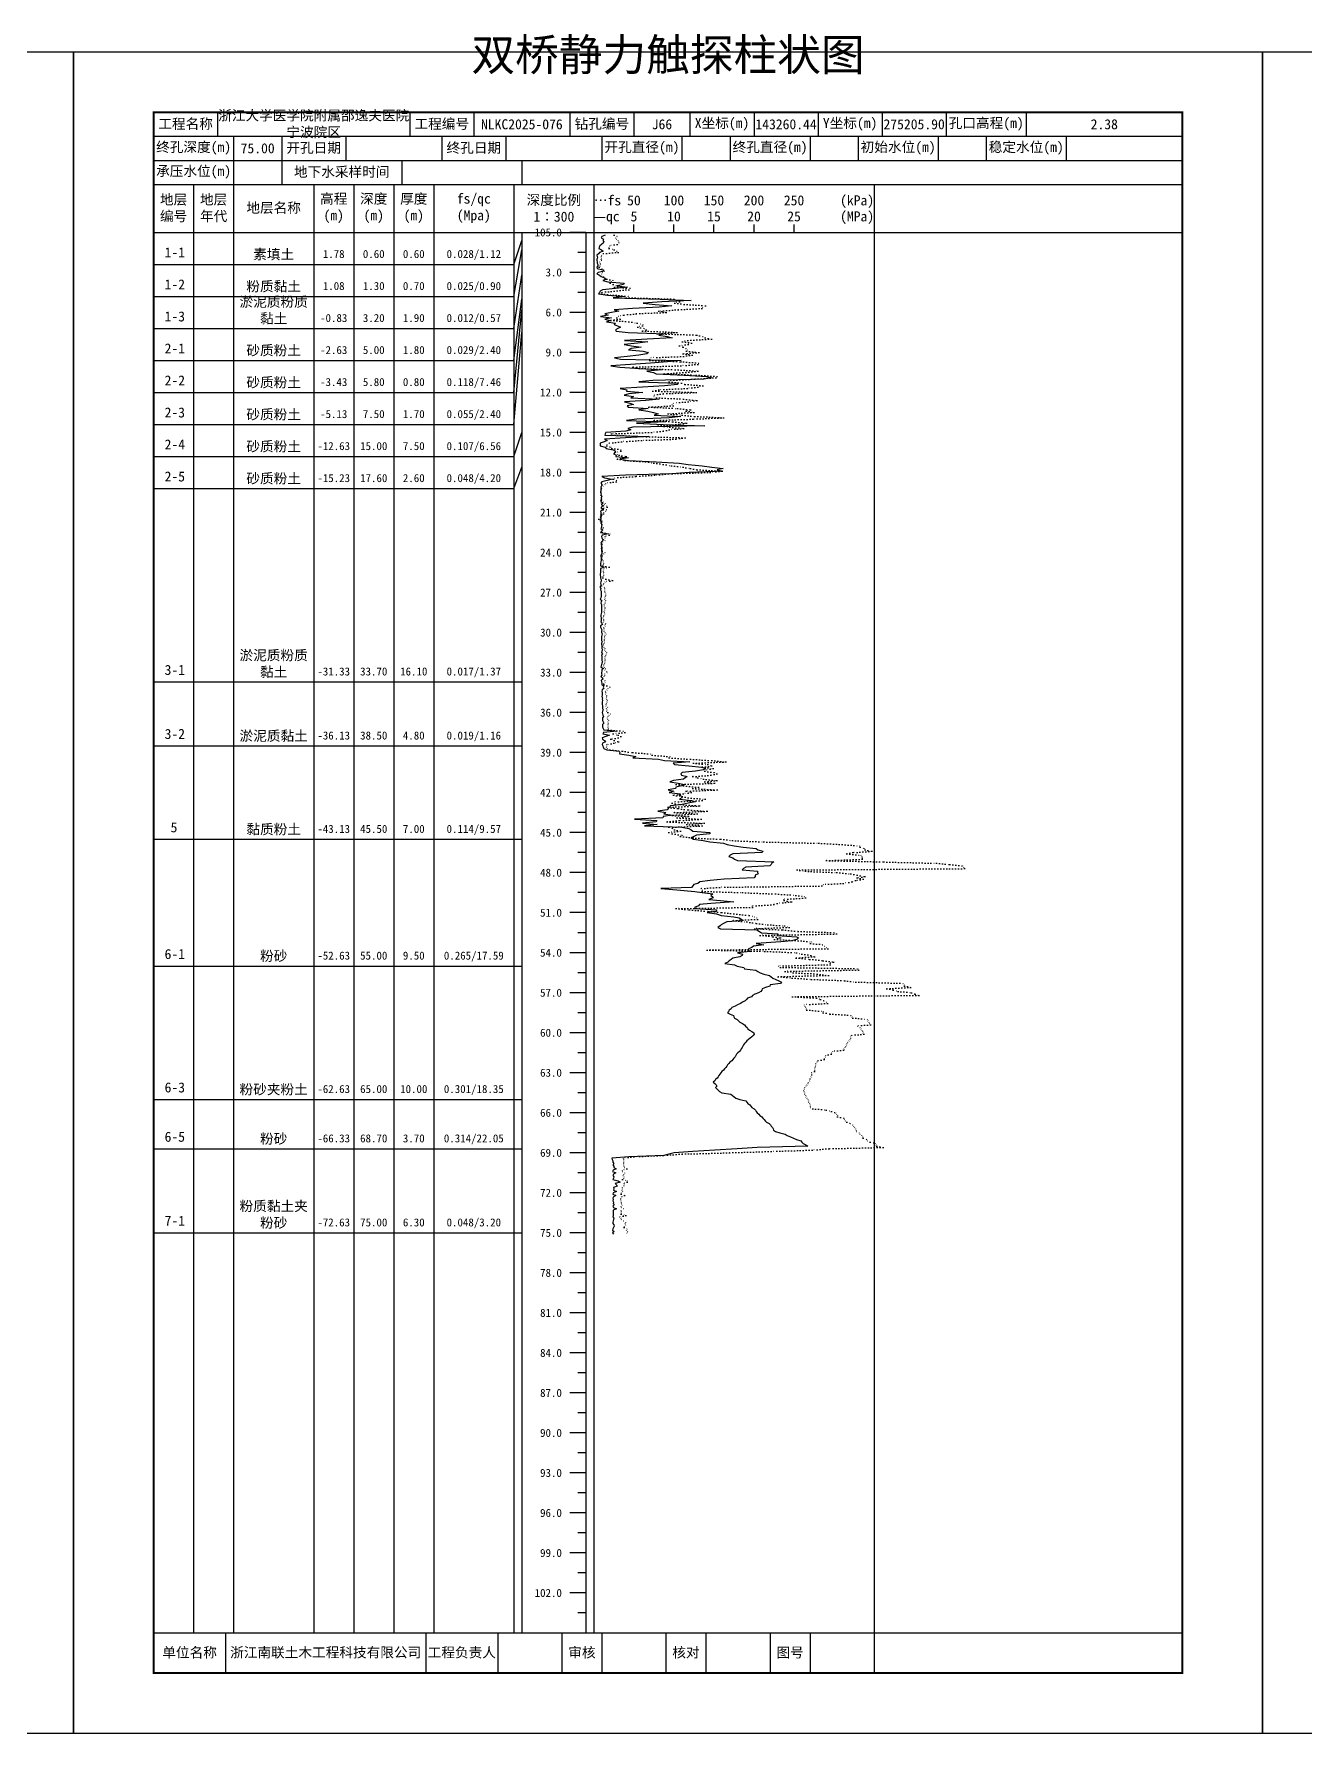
# Model space of a CAD drawing. Extents: x 297 to 65340, y 0 to 425.
# Drawn here: x 19592.1 to 19909.6, y 0 to 424.6 of the extents above; entities that cross this region are included whole.
import ezdxf
from ezdxf.enums import TextEntityAlignment as Align

# ---------------------------------------------------------------- set-up
doc = ezdxf.new("R2010")
doc.units = 0
doc.linetypes.add('DOT', pattern=[6.35, 0, -6.35])
doc.layers.add('FRAME', color=7, linetype='CONTINUOUS')
doc.layers.add('STRATUM', color=7, linetype='CONTINUOUS')
doc.styles.add('ST', font='')
doc.styles.get('ST').set_extended_font_data('SimSun')

msp = doc.modelspace()

# ---------------------------------------------------------------- linework, layer by layer
at = {"layer": 'FRAME', "color": 245, "linetype": 'Continuous'}
for points in [[(19305, 0), (19602, 0), (19602, 420), (19305, 420)], [(19602, 0), (19899, 0), (19899, 420), (19602, 420)], [(19899, 0), (20196, 0), (20196, 420), (19899, 420)]]:
    msp.add_lwpolyline(points, close=True, dxfattribs=at)
at = {"layer": 'FRAME', "linetype": 'Continuous', "const_width": 0.5}
msp.add_lwpolyline([(19622, 15), (19879, 15), (19879, 405), (19622, 405)], close=True, dxfattribs=at)
at = {"layer": 'FRAME', "color": 0, "linetype": 'Continuous'}
for points in [[(19638, 405), (19638, 399)], [(19686, 405), (19686, 399)], [(19702, 405), (19702, 399)], [(19726, 405), (19726, 399)], [(19742, 405), (19742, 399)], [(19756, 405), (19756, 399)], [(19772, 405), (19772, 399)], [(19788, 405), (19788, 399)], [(19804, 405), (19804, 399)], [(19820, 405), (19820, 399)], [(19840, 405), (19840, 399)], [(19879, 405), (19879, 399)], [(19622, 399), (19879, 399)], [(19642, 399), (19642, 393)], [(19654, 399), (19654, 393)], [(19670, 399), (19670, 393)], [(19694, 399), (19694, 393)], [(19710, 399), (19710, 393)], [(19734, 399), (19734, 393)], [(19754, 399), (19754, 393)], [(19766, 399), (19766, 393)], [(19786, 399), (19786, 393)], [(19798, 399), (19798, 393)], [(19818, 399), (19818, 393)], [(19830, 399), (19830, 393)], [(19850, 399), (19850, 393)], [(19879, 399), (19879, 393)], [(19622, 393), (19879, 393)], [(19642, 393), (19642, 387)], [(19654, 393), (19654, 387)], [(19684, 393), (19684, 387)], [(19714, 393), (19714, 387)], [(19622, 387), (19879, 387)], [(19632, 387), (19632, 25)], [(19642, 387), (19642, 25)], [(19662, 387), (19662, 25)], [(19672, 387), (19672, 25)], [(19682, 387), (19682, 25)], [(19692, 387), (19692, 25)], [(19712, 387), (19712, 25)], [(19732, 387), (19732, 25)], [(19802, 387), (19802, 25)], [(19622, 375), (19879, 375)], [(19714, 375), (19714, 25)], [(19730, 375), (19730, 25)], [(19742, 375), (19742, 377)], [(19752, 375), (19752, 377)], [(19762, 375), (19762, 377)], [(19772, 375), (19772, 377)], [(19782, 375), (19782, 377)], [(19622, 25), (19879, 25)], [(19640, 25), (19640, 15)], [(19690, 25), (19690, 15)], [(19708, 25), (19708, 15)], [(19724, 25), (19724, 15)], [(19734, 25), (19734, 15)], [(19750, 25), (19750, 15)], [(19760, 25), (19760, 15)], [(19776, 25), (19776, 15)], [(19786, 25), (19786, 15)], [(19802, 25), (19802, 15)]]:
    msp.add_lwpolyline(points, dxfattribs=at)
at = {"layer": 'STRATUM', "linetype": 'Continuous'}
for points in [[(19730, 375), (19726, 375)], [(19734.84, 374.33), (19733.94, 374), (19733.82, 373.67), (19734.36, 373.33), (19734.26, 373), (19734.48, 372.67), (19734.3, 372.33), (19733.92, 372), (19733.46, 371.67), (19733.34, 371.33), (19733.2, 371), (19733.9, 370.67), (19734.28, 370.33), (19733.38, 370), (19733.16, 369.67), (19732.7, 369.33), (19732.84, 369), (19732.86, 368.67), (19732.74, 368.33), (19732.76, 368), (19732.8, 367.67), (19732.82, 367.33), (19732.94, 367), (19732.94, 366.67), (19732.7, 366.33), (19732.84, 366), (19734.26, 365.67), (19734.56, 365.33), (19733.06, 365), (19732.7, 364.67), (19733.38, 364.33), (19733.78, 364), (19734.64, 363.67), (19735.1, 363.33), (19734.24, 363), (19735.5, 362.67), (19739.52, 362.33), (19739.36, 362), (19737.8, 361.67), (19740.4, 361.33), (19737.36, 361), (19734.16, 360.67), (19733.6, 360.33), (19733.38, 360), (19733.12, 359.67), (19735.42, 359.33), (19739.7, 359), (19736.78, 358.67), (19748.58, 358.33), (19756.32, 358), (19748.94, 357.67), (19744.3, 357.33), (19747.32, 357), (19751.48, 356.67), (19748.3, 356.33), (19741.66, 356), (19737.08, 355.67), (19738.24, 355.33), (19736.4, 355), (19734.72, 354.67), (19735.56, 354.33), (19733.64, 354), (19736.4, 353.67), (19734.74, 353.33), (19736.12, 353), (19735.18, 352.67), (19737.42, 352.33), (19737.02, 352), (19737.86, 351.67), (19738.68, 351.33), (19737.98, 351), (19737.4, 350.67), (19737.6, 350.33), (19740.56, 350), (19749.86, 349.67), (19748.2, 349.33), (19750.26, 349), (19751.52, 348.67), (19745.28, 348.33), (19739.62, 348), (19745.46, 347.67), (19742.86, 347.33), (19739.56, 347), (19741.38, 346.67), (19743.78, 346.33), (19741.32, 346), (19740.64, 345.67), (19744.28, 345.33), (19745.6, 345), (19745.24, 344.67), (19743.26, 344.33), (19740.34, 344), (19737.16, 343.67), (19738.62, 343.33), (19753.82, 343), (19750.4, 342.67), (19746.1, 342.33), (19741.14, 342), (19736.2, 341.67), (19738.46, 341.33), (19743.46, 341), (19749.06, 340.67), (19745.2, 340.33), (19746.86, 340), (19747.54, 339.67), (19754.54, 339.33), (19760.24, 339), (19761.36, 338.67), (19759.46, 338.33), (19746.74, 338), (19743.24, 337.67), (19752.92, 337.33), (19752.92, 337), (19749.66, 336.67), (19744.14, 336.33), (19738.56, 336), (19740.2, 335.67), (19740.12, 335.33), (19744.24, 335), (19740.7, 334.67), (19739.56, 334.33), (19741.86, 334), (19741.22, 333.67), (19748.34, 333.33), (19745, 333), (19739.66, 332.67), (19740.96, 332.33), (19741.88, 332), (19740.34, 331.67), (19740.56, 331.33), (19745.56, 331), (19743.22, 330.67), (19745.44, 330.33), (19746.9, 330), (19748.02, 329.67), (19747.06, 329.33), (19753.68, 329), (19750.76, 328.67), (19742.74, 328.33), (19740.18, 328), (19749.92, 327.67), (19742.68, 327.33), (19749.26, 327), (19759.72, 326.67), (19741.7, 326.33), (19740.48, 326), (19741.22, 325.67), (19739.94, 325.33), (19734.98, 325), (19734.78, 324.67), (19734.76, 324.33), (19745.74, 324), (19739.9, 323.67), (19734.66, 323.33), (19735.34, 323), (19734.58, 322.67), (19733.58, 322.33), (19733.54, 322), (19733.6, 321.67), (19734.78, 321.33), (19735.1, 321), (19736.8, 320.67), (19737.42, 320.33), (19737.14, 320), (19737, 319.67), (19737.6, 319.33), (19737.44, 319), (19740.68, 318.67), (19738.46, 318.33), (19740.64, 318), (19747.56, 317.67), (19753.28, 317.33), (19755.52, 317), (19759.08, 316.67), (19761.5, 316.33), (19764.26, 316), (19762.76, 315.67), (19764.18, 315.33), (19755.8, 315), (19751.48, 314.67), (19739.9, 314.33), (19733.98, 314), (19734.66, 313.67), (19736.58, 313.33), (19735.34, 313), (19734.02, 312.67), (19733.7, 312.33), (19734.02, 312), (19733.92, 311.67), (19733.76, 311.33), (19733.9, 311), (19733.76, 310.67), (19733.74, 310.33), (19733.68, 310), (19733.8, 309.67), (19733.76, 309.33), (19733.94, 309), (19733.8, 308.67), (19733.86, 308.33), (19733.66, 308), (19733.84, 307.67), (19734.3, 307.33), (19733.84, 307), (19734.38, 306.67), (19733.84, 306.33), (19733.78, 306), (19734.38, 305.67), (19733.64, 305.33), (19733.72, 305), (19733.76, 304.67), (19733.98, 304.33), (19733.7, 304), (19733.7, 303.67), (19733.72, 303.33), (19733.48, 303), (19734.08, 302.67), (19733.72, 302.33), (19733.96, 302), (19733.86, 301.67), (19733.86, 301.33), (19733.76, 301), (19734.16, 300.67), (19733.88, 300.33), (19733.66, 300), (19735.68, 299.67), (19734.1, 299.33), (19733.86, 299), (19733.98, 298.67), (19734.18, 298.33), (19734.26, 298), (19733.86, 297.67), (19733.76, 297.33), (19733.94, 297), (19733.92, 296.67), (19733.9, 296.33), (19733.84, 296), (19733.9, 295.67), (19733.88, 295.33), (19734, 295), (19733.98, 294.67), (19733.76, 294.33), (19733.74, 294), (19733.8, 293.67), (19733.8, 293.33), (19733.82, 293), (19733.7, 292.67), (19733.66, 292.33), (19733.64, 292), (19733.64, 291.67), (19734.56, 291.33), (19733.66, 291), (19733.62, 290.67), (19733.64, 290.33), (19733.64, 290), (19733.58, 289.67), (19733.58, 289.33), (19733.66, 289), (19733.68, 288.67), (19733.76, 288.33), (19733.88, 288), (19733.74, 287.67), (19733.64, 287.33), (19733.7, 287), (19733.7, 286.67), (19733.48, 286.33), (19733.76, 286), (19733.68, 285.67), (19733.78, 285.33), (19733.84, 285), (19733.84, 284.67), (19733.84, 284.33), (19733.84, 284), (19733.72, 283.67), (19733.58, 283.33), (19733.94, 283), (19733.84, 282.67), (19733.76, 282.33), (19733.86, 282), (19733.86, 281.67), (19733.86, 281.33), (19733.92, 281), (19733.86, 280.67), (19733.86, 280.33), (19733.9, 280), (19733.82, 279.67), (19733.7, 279.33), (19733.76, 279), (19733.84, 278.67), (19733.82, 278.33), (19733.8, 278), (19733.72, 277.67), (19734.02, 277.33), (19734.14, 277), (19733.64, 276.67), (19733.66, 276.33), (19733.82, 276), (19733.96, 275.67), (19733.9, 275.33), (19733.9, 275), (19734.1, 274.67), (19733.94, 274.33), (19733.92, 274), (19733.92, 273.67), (19733.92, 273.33), (19733.9, 273), (19734.1, 272.67), (19733.86, 272.33), (19733.88, 272), (19734, 271.67), (19733.94, 271.33), (19733.98, 271), (19734.14, 270.67), (19734, 270.33), (19733.9, 270), (19734.12, 269.67), (19733.92, 269.33), (19733.96, 269), (19733.96, 268.67), (19733.98, 268.33), (19734.02, 268), (19734.16, 267.67), (19733.98, 267.33), (19733.9, 267), (19733.8, 266.67), (19733.76, 266.33), (19734.4, 266), (19733.94, 265.67), (19734.02, 265.33), (19733.9, 265), (19733.9, 264.67), (19734.02, 264.33), (19733.72, 264), (19734.04, 263.67), (19734.12, 263.33), (19733.82, 263), (19733.92, 262.67), (19733.98, 262.33), (19734, 262), (19734.48, 261.67), (19734.28, 261.33), (19734.44, 261), (19734.04, 260.67), (19733.94, 260.33), (19734.06, 260), (19734.04, 259.67), (19734.08, 259.33), (19734, 259), (19734.16, 258.67), (19734.08, 258.33), (19734.18, 258), (19734.1, 257.67), (19734.1, 257.33), (19734.1, 257), (19734.16, 256.67), (19734.12, 256.33), (19734.12, 256), (19734.32, 255.67), (19734.16, 255.33), (19734.1, 255), (19734.16, 254.67), (19734.22, 254.33), (19734.4, 254), (19734.16, 253.67), (19734.16, 253.33), (19734.14, 253), (19734.34, 252.67), (19734.48, 252.33), (19734.12, 252), (19734.18, 251.67), (19734.14, 251.33), (19734.34, 251), (19734.5, 250.67), (19737.74, 250.33), (19734.38, 250), (19734.2, 249.67), (19735.9, 249.33), (19734.98, 249), (19734.1, 248.67), (19734.14, 248.33), (19734.66, 248), (19734.92, 247.67), (19734.16, 247.33), (19734.04, 247), (19734.2, 246.67), (19734.3, 246.33), (19734.5, 246), (19735.22, 245.67), (19738.3, 245.33), (19738.46, 245), (19738.38, 244.67), (19740.7, 244.33), (19742.48, 244), (19741.74, 243.67), (19748.16, 243.33), (19749.6, 243), (19755.94, 242.67), (19751.76, 242.33), (19752.14, 242), (19755.7, 241.67), (19758.94, 241.33), (19759.84, 241), (19759.4, 240.67), (19757.42, 240.33), (19754.06, 240), (19753.74, 239.67), (19753.88, 239.33), (19755.3, 239), (19754.8, 238.67), (19754.36, 238.33), (19751.9, 238), (19750.96, 237.67), (19753.08, 237.33), (19754.6, 237), (19753.9, 236.67), (19752.46, 236.33), (19752.4, 236), (19750.54, 235.67), (19751.98, 235.33), (19750.76, 235), (19753.6, 234.67), (19753.32, 234.33), (19754.06, 234), (19753.94, 233.67), (19753.4, 233.33), (19756.36, 233), (19757.26, 232.67), (19755.54, 232.33), (19754.06, 232), (19751.16, 231.67), (19750.92, 231.33), (19750.58, 231), (19750.32, 230.67), (19748, 230.33), (19749.96, 230), (19749.46, 229.67), (19751.54, 229.33), (19749.26, 229), (19749.22, 228.67), (19742.1, 228.33), (19747.68, 228), (19747.58, 227.67), (19744.18, 227.33), (19747.84, 227), (19744.66, 226.67), (19754, 226.33), (19755.72, 226), (19756.28, 225.67), (19756.72, 225.33), (19760.96, 225), (19761, 224.67), (19757.66, 224.33), (19756.96, 224), (19756.22, 223.67), (19756.76, 223.33), (19759.32, 223), (19760.98, 222.67), (19764.38, 222.33), (19765.32, 222), (19767.02, 221.67), (19769.3, 221.33), (19772.5, 221), (19772.98, 220.67), (19774.24, 220.33), (19774.04, 220), (19766.7, 219.67), (19766.08, 219.33), (19765.72, 219), (19766.7, 218.67), (19767.14, 218.33), (19767.84, 218), (19776.98, 217.67), (19776.42, 217.33), (19776.24, 217), (19775.92, 216.67), (19769.92, 216.33), (19769.4, 216), (19769.04, 215.67), (19772.86, 215.33), (19772.9, 215), (19773.02, 214.67), (19772.28, 214.33), (19772.3, 214), (19772.02, 213.67), (19764.54, 213.33), (19761.02, 213), (19758.48, 212.67), (19758, 212.33), (19757, 212), (19756.68, 211.67), (19756.34, 211.33), (19748.76, 211), (19752.68, 210.67), (19757.24, 210.33), (19759.02, 210), (19761.74, 209.67), (19761.18, 209.33), (19761.58, 209), (19761.78, 208.67), (19760.68, 208.33), (19763.64, 208), (19766.94, 207.67), (19761.22, 207.33), (19758.38, 207), (19758.12, 206.67), (19757.14, 206.33), (19757.2, 206), (19762.66, 205.67), (19762.54, 205.33), (19760.32, 205), (19762.62, 204.67), (19763.82, 204.33), (19766.96, 204), (19768.32, 203.67), (19768.96, 203.33), (19768.96, 203), (19765.24, 202.67), (19764.34, 202.33), (19763.82, 202), (19763.56, 201.67), (19762.96, 201.33), (19763.66, 201), (19772.68, 200.67), (19773.38, 200.33), (19773.84, 200), (19778, 199.67), (19777.82, 199.33), (19782.62, 199), (19783.08, 198.67), (19782.68, 198.33), (19781.36, 198), (19778.66, 197.67), (19772.56, 197.33), (19774.44, 197), (19771.86, 196.67), (19771.42, 196.33), (19770.66, 196), (19770.66, 195.67), (19771.14, 195.33), (19767.9, 195), (19769.16, 194.67), (19769, 194.33), (19768.42, 194), (19766.68, 193.67), (19766.28, 193.33), (19765.82, 193), (19765.46, 192.67), (19764.72, 192.33), (19767.1, 192), (19767.78, 191.67), (19769.48, 191.33), (19769.62, 191), (19772.42, 190.67), (19772.92, 190.33), (19773.56, 190), (19774.42, 189.67), (19775.84, 189.33), (19776.24, 189), (19776.72, 188.67), (19777.46, 188.33), (19778.22, 188), (19778.84, 187.67), (19778.64, 187.33), (19776.04, 187), (19775.94, 186.67), (19774.9, 186.33), (19774, 186), (19773.96, 185.67), (19773.74, 185.33), (19773.12, 185), (19772.18, 184.67), (19771.64, 184.33), (19771.34, 184), (19770.34, 183.67), (19770.1, 183.33), (19769.76, 183), (19769.16, 182.67), (19768.64, 182.33), (19767.9, 182), (19767.26, 181.67), (19766.42, 181.33), (19766.32, 181), (19765.82, 180.67), (19765.64, 180.33), (19765.4, 180), (19766.06, 179.67), (19766.84, 179.33), (19766.92, 179), (19767.16, 178.67), (19767.78, 178.33), (19768.08, 178), (19768.46, 177.67), (19769.12, 177.33), (19769.58, 177), (19769.86, 176.67), (19770.32, 176.33), (19770.46, 176), (19770.9, 175.67), (19771.42, 175.33), (19771.94, 175), (19772.02, 174.67), (19771.78, 174.33), (19771.42, 174), (19771.04, 173.67), (19770.64, 173.33), (19770.24, 173), (19769.94, 172.67), (19769.62, 172.33), (19769.38, 172), (19769.24, 171.67), (19769.06, 171.33), (19768.8, 171), (19768.58, 170.67), (19768.34, 170.33), (19767.94, 170), (19767.64, 169.67), (19767.46, 169.33), (19767.3, 169), (19766.96, 168.67), (19766.72, 168.33), (19766.42, 168), (19765.98, 167.67), (19765.68, 167.33), (19765.4, 167), (19765.22, 166.67), (19764.98, 166.33), (19764.66, 166), (19764.38, 165.67), (19763.92, 165.33), (19763.7, 165), (19763.42, 164.67), (19763.24, 164.33), (19763, 164), (19762.78, 163.67), (19762.34, 163.33), (19762.18, 163), (19761.78, 162.67), (19762.22, 162.33), (19762.54, 162), (19762.7, 161.67), (19762.36, 161.33), (19762.72, 161), (19763.02, 160.67), (19763.34, 160.33), (19763.96, 160), (19766.22, 159.67), (19766.64, 159.33), (19767.06, 159), (19767.42, 158.67), (19768.46, 158.33), (19769.94, 158), (19770.24, 157.67), (19770.46, 157.33), (19770.96, 157), (19771.18, 156.67), (19771.46, 156.33), (19772.06, 156), (19772.38, 155.67), (19772.5, 155.33), (19772.76, 155), (19773.18, 154.67), (19773.46, 154.33), (19773.92, 154), (19774.22, 153.67), (19774.5, 153.33), (19774.78, 153), (19775.12, 152.67), (19775.78, 152.33), (19776.14, 152), (19776.24, 151.67), (19776.62, 151.33), (19776.76, 151), (19776.88, 150.67), (19777.38, 150.33), (19778.44, 150), (19779.74, 149.67), (19780.32, 149.33), (19781.14, 149), (19781.86, 148.67), (19782.64, 148.33), (19783.72, 148), (19783.94, 147.67), (19784.26, 147.33), (19784.92, 147), (19785.46, 146.67), (19772.78, 146.33), (19767.76, 146), (19762.18, 145.67), (19756.72, 145.33), (19752.02, 145), (19750.7, 144.67), (19749.44, 144.33), (19740.76, 144), (19736.5, 143.67), (19736.58, 143.33), (19736.76, 143), (19736.76, 142.67), (19736.96, 142.33), (19736.76, 142), (19736.96, 141.67), (19736.98, 141.33), (19737.52, 141), (19736.78, 140.67), (19736.68, 140.33), (19737.48, 140), (19736.92, 139.67), (19736.76, 139.33), (19736.98, 139), (19736.86, 138.67), (19736.76, 138.33), (19738.02, 138), (19738.54, 137.67), (19737.3, 137.33), (19737.64, 137), (19737.82, 136.67), (19736.92, 136.33), (19736.98, 136), (19736.86, 135.67), (19737.64, 135.33), (19736.78, 135), (19736.76, 134.67), (19737.46, 134.33), (19736.92, 134), (19736.76, 133.67), (19736.78, 133.33), (19736.76, 133), (19736.92, 132.67), (19736.84, 132.33), (19737.06, 132), (19736.76, 131.67), (19736.86, 131.33), (19737.66, 131), (19736.78, 130.67), (19736.78, 130.33), (19736.78, 130), (19736.78, 129.67), (19736.78, 129.33), (19736.72, 129), (19736.96, 128.67), (19736.86, 128.33), (19736.78, 128), (19736.74, 127.67), (19736.72, 127.33), (19736.98, 127), (19737.08, 126.67), (19736.86, 126.33), (19736.76, 126), (19736.68, 125.67), (19737.08, 125.33), (19736.68, 125), (19736.86, 124.67)], [(19712, 367), (19714, 373)], [(19712, 359), (19714, 370.67)], [(19730, 370), (19728, 370)], [(19622, 367), (19632, 367)], [(19632, 367), (19642, 367)], [(19642, 367), (19662, 367)], [(19662, 367), (19672, 367)], [(19672, 367), (19682, 367)], [(19682, 367), (19692, 367)], [(19692, 367), (19712, 367)], [(19712, 351), (19714, 364.33)], [(19730, 365), (19726, 365)], [(19622, 359), (19632, 359)], [(19632, 359), (19642, 359)], [(19642, 359), (19662, 359)], [(19662, 359), (19672, 359)], [(19672, 359), (19682, 359)], [(19682, 359), (19692, 359)], [(19692, 359), (19712, 359)], [(19712, 343), (19714, 358.33)], [(19730, 360), (19728, 360)], [(19712, 335), (19714, 355.67)], [(19730, 355), (19726, 355)], [(19622, 351), (19632, 351)], [(19632, 351), (19642, 351)], [(19642, 351), (19662, 351)], [(19662, 351), (19672, 351)], [(19672, 351), (19682, 351)], [(19682, 351), (19692, 351)], [(19692, 351), (19712, 351)], [(19712, 327), (19714, 350)], [(19730, 350), (19728, 350)], [(19730, 345), (19726, 345)], [(19622, 343), (19632, 343)], [(19632, 343), (19642, 343)], [(19642, 343), (19662, 343)], [(19662, 343), (19672, 343)], [(19672, 343), (19682, 343)], [(19682, 343), (19692, 343)], [(19692, 343), (19712, 343)], [(19730, 340), (19728, 340)], [(19622, 335), (19632, 335)], [(19632, 335), (19642, 335)], [(19642, 335), (19662, 335)], [(19662, 335), (19672, 335)], [(19672, 335), (19682, 335)], [(19682, 335), (19692, 335)], [(19692, 335), (19712, 335)], [(19730, 335), (19726, 335)], [(19622, 327), (19632, 327)], [(19632, 327), (19642, 327)], [(19642, 327), (19662, 327)], [(19662, 327), (19672, 327)], [(19672, 327), (19682, 327)], [(19682, 327), (19692, 327)], [(19692, 327), (19712, 327)], [(19730, 330), (19728, 330)], [(19712, 319), (19714, 325)], [(19730, 325), (19726, 325)], [(19622, 319), (19632, 319)], [(19632, 319), (19642, 319)], [(19642, 319), (19662, 319)], [(19662, 319), (19672, 319)], [(19672, 319), (19682, 319)], [(19682, 319), (19692, 319)], [(19692, 319), (19712, 319)], [(19730, 320), (19728, 320)], [(19712, 311), (19714, 316.33)], [(19730, 315), (19726, 315)], [(19622, 311), (19632, 311)], [(19632, 311), (19642, 311)], [(19642, 311), (19662, 311)], [(19662, 311), (19672, 311)], [(19672, 311), (19682, 311)], [(19682, 311), (19692, 311)], [(19692, 311), (19712, 311)], [(19730, 310), (19728, 310)], [(19730, 305), (19726, 305)], [(19730, 300), (19728, 300)], [(19730, 295), (19726, 295)], [(19730, 290), (19728, 290)], [(19730, 285), (19726, 285)], [(19730, 280), (19728, 280)], [(19730, 275), (19726, 275)], [(19730, 270), (19728, 270)], [(19730, 265), (19726, 265)], [(19622, 262.67), (19632, 262.67)], [(19632, 262.67), (19642, 262.67)], [(19642, 262.67), (19662, 262.67)], [(19662, 262.67), (19672, 262.67)], [(19672, 262.67), (19682, 262.67)], [(19682, 262.67), (19692, 262.67)], [(19692, 262.67), (19712, 262.67)], [(19712, 262.67), (19714, 262.67)], [(19730, 260), (19728, 260)], [(19730, 255), (19726, 255)], [(19622, 246.67), (19632, 246.67)], [(19632, 246.67), (19642, 246.67)], [(19642, 246.67), (19662, 246.67)], [(19662, 246.67), (19672, 246.67)], [(19672, 246.67), (19682, 246.67)], [(19682, 246.67), (19692, 246.67)], [(19692, 246.67), (19712, 246.67)], [(19712, 246.67), (19714, 246.67)], [(19730, 250), (19728, 250)], [(19730, 245), (19726, 245)], [(19730, 240), (19728, 240)], [(19730, 235), (19726, 235)], [(19730, 230), (19728, 230)], [(19622, 223.33), (19632, 223.33)], [(19632, 223.33), (19642, 223.33)], [(19642, 223.33), (19662, 223.33)], [(19662, 223.33), (19672, 223.33)], [(19672, 223.33), (19682, 223.33)], [(19682, 223.33), (19692, 223.33)], [(19692, 223.33), (19712, 223.33)], [(19712, 223.33), (19714, 223.33)], [(19730, 225), (19726, 225)], [(19730, 220), (19728, 220)], [(19730, 215), (19726, 215)], [(19730, 210), (19728, 210)], [(19730, 205), (19726, 205)], [(19730, 200), (19728, 200)], [(19622, 191.67), (19632, 191.67)], [(19632, 191.67), (19642, 191.67)], [(19642, 191.67), (19662, 191.67)], [(19662, 191.67), (19672, 191.67)], [(19672, 191.67), (19682, 191.67)], [(19682, 191.67), (19692, 191.67)], [(19692, 191.67), (19712, 191.67)], [(19712, 191.67), (19714, 191.67)], [(19730, 195), (19726, 195)], [(19730, 190), (19728, 190)], [(19730, 185), (19726, 185)], [(19730, 180), (19728, 180)], [(19730, 175), (19726, 175)], [(19730, 170), (19728, 170)], [(19730, 165), (19726, 165)], [(19622, 158.33), (19632, 158.33)], [(19632, 158.33), (19642, 158.33)], [(19642, 158.33), (19662, 158.33)], [(19662, 158.33), (19672, 158.33)], [(19672, 158.33), (19682, 158.33)], [(19682, 158.33), (19692, 158.33)], [(19692, 158.33), (19712, 158.33)], [(19712, 158.33), (19714, 158.33)], [(19730, 160), (19728, 160)], [(19730, 155), (19726, 155)], [(19730, 150), (19728, 150)], [(19622, 146), (19632, 146)], [(19632, 146), (19642, 146)], [(19642, 146), (19662, 146)], [(19662, 146), (19672, 146)], [(19672, 146), (19682, 146)], [(19682, 146), (19692, 146)], [(19692, 146), (19712, 146)], [(19712, 146), (19714, 146)], [(19730, 145), (19726, 145)], [(19730, 140), (19728, 140)], [(19730, 135), (19726, 135)], [(19730, 130), (19728, 130)], [(19622, 125), (19632, 125)], [(19632, 125), (19642, 125)], [(19642, 125), (19662, 125)], [(19662, 125), (19672, 125)], [(19672, 125), (19682, 125)], [(19682, 125), (19692, 125)], [(19692, 125), (19712, 125)], [(19712, 125), (19714, 125)], [(19730, 125), (19726, 125)], [(19730, 120), (19728, 120)], [(19730, 115), (19726, 115)], [(19730, 110), (19728, 110)], [(19730, 105), (19726, 105)], [(19730, 100), (19728, 100)], [(19730, 95), (19726, 95)], [(19730, 90), (19728, 90)], [(19730, 85), (19726, 85)], [(19730, 80), (19728, 80)], [(19730, 75), (19726, 75)], [(19730, 70), (19728, 70)], [(19730, 65), (19726, 65)], [(19730, 60), (19728, 60)], [(19730, 55), (19726, 55)], [(19730, 50), (19728, 50)], [(19730, 45), (19726, 45)], [(19730, 40), (19728, 40)], [(19730, 35), (19726, 35)], [(19730, 30), (19728, 30)]]:
    msp.add_lwpolyline(points, dxfattribs=at)
at = {"layer": 'STRATUM', "linetype": 'DOT', "ltscale": 0.1}
msp.add_lwpolyline([(19737.08, 374.33), (19737.84, 374), (19737.4, 373.67), (19737.6, 373.33), (19737.98, 373), (19738.12, 372.67), (19738.32, 372.33), (19737.8, 372), (19735.9, 371.67), (19735.76, 371.33), (19735.82, 371), (19737.02, 370.67), (19737.7, 370.33), (19738.1, 370), (19734.34, 369.67), (19733.98, 369.33), (19733.78, 369), (19733.86, 368.67), (19733.72, 368.33), (19733.94, 368), (19733.36, 367.67), (19733.54, 367.33), (19733.62, 367), (19733.54, 366.67), (19733.32, 366.33), (19734, 366), (19734.42, 365.67), (19734.62, 365.33), (19734.26, 365), (19733.86, 364.67), (19733.94, 364.33), (19734.4, 364), (19734.7, 363.67), (19735.22, 363.33), (19736.76, 363), (19736.48, 362.67), (19736.02, 362.33), (19736.78, 362), (19737.66, 361.67), (19737.14, 361.33), (19741.16, 361), (19740.74, 360.67), (19737.08, 360.33), (19733.9, 360), (19733.94, 359.67), (19736.8, 359.33), (19740.64, 359), (19740.08, 358.67), (19752, 358.33), (19752.98, 358), (19753.42, 357.67), (19752.24, 357.33), (19754.56, 357), (19759.86, 356.67), (19759.2, 356.33), (19759, 356), (19753.06, 355.67), (19748.26, 355.33), (19750.04, 355), (19742.58, 354.67), (19739.38, 354.33), (19738.16, 354), (19737.7, 353.67), (19738.54, 353.33), (19736.24, 353), (19740.74, 352.67), (19742.84, 352.33), (19744.26, 352), (19744.16, 351.67), (19742.96, 351.33), (19744.54, 351), (19745.02, 350.67), (19744.12, 350.33), (19752.74, 350), (19747.86, 349.67), (19757.7, 349.33), (19759.2, 349), (19759.82, 348.67), (19761.36, 348.33), (19755.48, 348), (19754.16, 347.67), (19756.42, 347.33), (19755.52, 347), (19753.36, 346.67), (19754.28, 346.33), (19755, 346), (19755.3, 345.67), (19755.14, 345.33), (19758.24, 345), (19754.28, 344.67), (19756.58, 344.33), (19754.34, 344), (19746.28, 343.67), (19745.8, 343.33), (19746, 343), (19753.68, 342.67), (19758.2, 342.33), (19757.98, 342), (19753.74, 341.67), (19741.74, 341.33), (19743.3, 341), (19752.32, 340.67), (19757.94, 340.33), (19754.94, 340), (19749.58, 339.67), (19757.52, 339.33), (19762.88, 339), (19762.48, 338.67), (19757.14, 338.33), (19751.18, 338), (19750.84, 337.67), (19753.84, 337.33), (19754.82, 337), (19759.24, 336.67), (19757.96, 336.33), (19755.32, 336), (19748.18, 335.67), (19746.74, 335.33), (19757.54, 335), (19749.3, 334.67), (19747.02, 334.33), (19747, 334), (19747.62, 333.67), (19754.42, 333.33), (19757.7, 333), (19755.56, 332.67), (19751.92, 332.33), (19751.48, 332), (19751.8, 331.67), (19745.68, 331.33), (19752.9, 331), (19756.12, 330.67), (19755.04, 330.33), (19756.94, 330), (19750.54, 329.67), (19754.06, 329.33), (19757.24, 329), (19764.4, 328.67), (19756.74, 328.33), (19747.08, 328), (19751.74, 327.67), (19755.1, 327.33), (19753.22, 327), (19748.08, 326.67), (19751, 326.33), (19754.38, 326), (19750.82, 325.67), (19749.28, 325.33), (19746.36, 325), (19736.42, 324.67), (19737.14, 324.33), (19742.96, 324), (19754.8, 323.67), (19752.48, 323.33), (19743.9, 323), (19738.88, 322.67), (19735.82, 322.33), (19735.22, 322), (19735.24, 321.67), (19736.22, 321.33), (19736.5, 321), (19738.74, 320.67), (19738.72, 320.33), (19737.5, 320), (19737.08, 319.67), (19738.28, 319.33), (19740.08, 319), (19739.42, 318.67), (19737.86, 318.33), (19739.78, 318), (19744.92, 317.67), (19746.98, 317.33), (19749.34, 317), (19751.42, 316.67), (19754.28, 316.33), (19756.12, 316), (19757.82, 315.67), (19763.92, 315.33), (19761.08, 315), (19750.56, 314.67), (19747.16, 314.33), (19742.36, 314), (19737.22, 313.67), (19736.9, 313.33), (19737.72, 313), (19737.58, 312.67), (19734.88, 312.33), (19734.8, 312), (19734.28, 311.67), (19733.72, 311.33), (19733.74, 311), (19733.7, 310.67), (19733.64, 310.33), (19733.74, 310), (19733.82, 309.67), (19733.66, 309.33), (19733.98, 309), (19733.7, 308.67), (19733.8, 308.33), (19733.92, 308), (19734.22, 307.67), (19734.84, 307.33), (19734.58, 307), (19735.12, 306.67), (19735.28, 306.33), (19734.34, 306), (19735.12, 305.67), (19735.02, 305.33), (19734.42, 305), (19734.42, 304.67), (19733.64, 304.33), (19733.6, 304), (19733.62, 303.67), (19733.22, 303.33), (19733.92, 303), (19733.74, 302.67), (19733.72, 302.33), (19733.88, 302), (19733.96, 301.67), (19734.32, 301.33), (19734.2, 301), (19734.18, 300.67), (19734, 300.33), (19734.1, 300), (19736, 299.67), (19735.8, 299.33), (19734.72, 299), (19734.76, 298.67), (19734.42, 298.33), (19734.78, 298), (19734.18, 297.67), (19733.9, 297.33), (19733.76, 297), (19733.82, 296.67), (19734.08, 296.33), (19734.06, 296), (19734.04, 295.67), (19734.06, 295.33), (19734.84, 295), (19734.44, 294.67), (19734.1, 294.33), (19734.06, 294), (19734.02, 293.67), (19734.08, 293.33), (19734.24, 293), (19734.32, 292.67), (19734.38, 292.33), (19734.32, 292), (19734.24, 291.67), (19735.82, 291.33), (19734.54, 291), (19734.32, 290.67), (19734.34, 290.33), (19734.36, 290), (19734.44, 289.67), (19734.4, 289.33), (19734.26, 289), (19734.26, 288.67), (19734.98, 288.33), (19736.68, 288), (19734.84, 287.67), (19734.38, 287.33), (19734.38, 287), (19733.92, 286.67), (19734.6, 286.33), (19734.62, 286), (19734.68, 285.67), (19734.68, 285.33), (19734.7, 285), (19734.88, 284.67), (19734.9, 284.33), (19734.8, 284), (19734.8, 283.67), (19734.66, 283.33), (19734.9, 283), (19734.8, 282.67), (19734.8, 282.33), (19734.5, 282), (19734.6, 281.67), (19734.76, 281.33), (19734.74, 281), (19734.66, 280.67), (19734.5, 280.33), (19734.6, 280), (19734.68, 279.67), (19734.36, 279.33), (19734.5, 279), (19734.22, 278.67), (19734.36, 278.33), (19734.36, 278), (19734.38, 277.67), (19734.88, 277.33), (19734.8, 277), (19734.8, 276.67), (19734.4, 276.33), (19734.5, 276), (19734.52, 275.67), (19734.44, 275.33), (19734.72, 275), (19735.04, 274.67), (19734.8, 274.33), (19734.68, 274), (19734.72, 273.67), (19734.58, 273.33), (19734.56, 273), (19734.62, 272.67), (19734.52, 272.33), (19734.36, 272), (19734.26, 271.67), (19734.52, 271.33), (19734.72, 271), (19734.66, 270.67), (19734.92, 270.33), (19735.16, 270), (19735.08, 269.67), (19734.9, 269.33), (19734.76, 269), (19734.76, 268.67), (19734.78, 268.33), (19734.72, 268), (19734.74, 267.67), (19734.72, 267.33), (19734.54, 267), (19734.3, 266.67), (19734.58, 266.33), (19734.88, 266), (19734.76, 265.67), (19735.14, 265.33), (19735.28, 265), (19734.68, 264.67), (19734.68, 264.33), (19734.52, 264), (19734.28, 263.67), (19734.22, 263.33), (19734.7, 263), (19734.8, 262.67), (19734.42, 262.33), (19734.44, 262), (19735.2, 261.67), (19736.08, 261.33), (19735.52, 261), (19735.3, 260.67), (19734.84, 260.33), (19734.9, 260), (19734.92, 259.67), (19735.14, 259.33), (19735.22, 259), (19735.1, 258.67), (19735.12, 258.33), (19735.38, 258), (19735.28, 257.67), (19735.14, 257.33), (19735, 257), (19735.02, 256.67), (19735.46, 256.33), (19735.1, 256), (19735.24, 255.67), (19735.18, 255.33), (19735.48, 255), (19736.16, 254.67), (19735.78, 254.33), (19735.52, 254), (19735.3, 253.67), (19735.36, 253.33), (19735.66, 253), (19735.48, 252.67), (19735.56, 252.33), (19735.52, 252), (19735.46, 251.67), (19735.5, 251.33), (19735.62, 251), (19735.56, 250.67), (19739.28, 250.33), (19739.74, 250), (19736.84, 249.67), (19738.04, 249.33), (19738.72, 249), (19738.06, 248.67), (19736.26, 248.33), (19737.08, 248), (19738.12, 247.67), (19737, 247.33), (19735.18, 247), (19735.14, 246.67), (19735.08, 246.33), (19735.34, 246), (19735.98, 245.67), (19739.12, 245.33), (19741.74, 245), (19746.14, 244.67), (19746.58, 244.33), (19751.06, 244), (19750.84, 243.67), (19756.14, 243.33), (19761.48, 243), (19764.94, 242.67), (19756.84, 242.33), (19760.46, 242), (19761.36, 241.67), (19759.04, 241.33), (19761.76, 241), (19760.04, 240.67), (19759.72, 240.33), (19762.1, 240), (19762.72, 239.67), (19761.22, 239.33), (19756.72, 239), (19757.96, 238.67), (19759.34, 238.33), (19762.74, 238), (19759.7, 237.67), (19762.12, 237.33), (19752.54, 237), (19754.42, 236.67), (19758.1, 236.33), (19756.72, 236), (19762.76, 235.67), (19755.02, 235.33), (19756.28, 235), (19754.3, 234.67), (19751.92, 234.33), (19754.04, 234), (19755.56, 233.67), (19759.8, 233.33), (19759.02, 233), (19752.2, 232.67), (19751.56, 232.33), (19753.62, 232), (19758.38, 231.67), (19750.56, 231.33), (19753.12, 231), (19755.66, 230.67), (19760.3, 230.33), (19752.1, 230), (19757.76, 229.67), (19750.94, 229.33), (19755.66, 229), (19752.82, 228.67), (19758.76, 228.33), (19753.28, 228), (19750.32, 227.67), (19759.54, 227.33), (19755.18, 227), (19759.06, 226.67), (19750.74, 226.33), (19751.66, 226), (19752.12, 225.67), (19753.62, 225.33), (19750.74, 225), (19751.56, 224.67), (19754.18, 224.33), (19753.64, 224), (19756.76, 223.67), (19763.72, 223.33), (19766.6, 223), (19774.44, 222.67), (19788.16, 222.33), (19794.04, 222), (19798.36, 221.67), (19798.54, 221.33), (19799.52, 221), (19799.74, 220.67), (19801.4, 220.33), (19796.66, 220), (19795.2, 219.67), (19798.68, 219.33), (19798.94, 219), (19799, 218.67), (19798.98, 218.33), (19790.1, 218), (19804.44, 217.67), (19817.58, 217.33), (19820.94, 217), (19824.06, 216.67), (19824.3, 216.33), (19824.54, 216), (19782.74, 215.67), (19784.84, 215.33), (19792.7, 215), (19796.2, 214.67), (19797.78, 214.33), (19799.66, 214), (19797.8, 213.67), (19799.26, 213.33), (19797.38, 213), (19796.4, 212.67), (19794.3, 212.33), (19789.34, 212), (19788.94, 211.67), (19763.34, 211.33), (19758.72, 211), (19759.02, 210.67), (19759.06, 210.33), (19769.12, 210), (19777.4, 209.67), (19782.44, 209.33), (19784.56, 209), (19784.84, 208.67), (19779.4, 208.33), (19779.54, 208), (19781.36, 207.67), (19777.76, 207.33), (19776.92, 207), (19771.5, 206.67), (19771.62, 206.33), (19752.56, 206), (19755.88, 205.67), (19760.68, 205.33), (19763.96, 205), (19766.96, 204.67), (19770.8, 204.33), (19772, 204), (19772.6, 203.67), (19772.84, 203.33), (19766.7, 203), (19770.2, 202.67), (19772.64, 202.33), (19775.44, 202), (19779.58, 201.67), (19780.74, 201.33), (19772.2, 201), (19779.16, 200.67), (19783.04, 200.33), (19791.98, 200), (19792.58, 199.67), (19773.54, 199.33), (19776.78, 199), (19778.58, 198.67), (19777.12, 198.33), (19783.02, 198), (19786.46, 197.67), (19786.14, 197.33), (19789.12, 197), (19789.64, 196.67), (19790.12, 196.33), (19790.42, 196), (19760.26, 195.67), (19774.66, 195.33), (19782.64, 195), (19783.98, 194.67), (19786.2, 194.33), (19787.08, 194), (19782.56, 193.67), (19785.96, 193.33), (19789.28, 193), (19791.84, 192.67), (19790.94, 192.33), (19791.02, 192), (19778.12, 191.67), (19778.58, 191.33), (19797.9, 191), (19798.08, 190.67), (19779.74, 190.33), (19781.78, 190), (19787.76, 189.67), (19790.62, 189.33), (19778.02, 189), (19781.56, 188.67), (19786.36, 188.33), (19794.66, 188), (19797.42, 187.67), (19809.18, 187.33), (19809.48, 187), (19809.6, 186.67), (19811.12, 186.33), (19805.18, 186), (19806.78, 185.67), (19807.98, 185.33), (19811.34, 185), (19812.24, 184.67), (19813.14, 184.33), (19781.6, 184), (19787.6, 183.67), (19788.58, 183.33), (19789.44, 183), (19790.06, 182.67), (19790.36, 182.33), (19784.52, 182), (19784.66, 181.67), (19784.88, 181.33), (19785.04, 181), (19785.18, 180.67), (19789.24, 180.33), (19789.3, 180), (19790.98, 179.67), (19796.22, 179.33), (19796.46, 179), (19796.66, 178.67), (19800.3, 178.33), (19800.42, 178), (19800.64, 177.67), (19800.86, 177.33), (19801.06, 177), (19797.82, 176.67), (19798.46, 176.33), (19798.68, 176), (19798.9, 175.67), (19799.1, 175.33), (19799.22, 175), (19799.44, 174.67), (19796.3, 174.33), (19796.12, 174), (19796.14, 173.67), (19795.98, 173.33), (19795.76, 173), (19795.42, 172.67), (19795.24, 172.33), (19795.06, 172), (19794.88, 171.67), (19794.7, 171.33), (19794.52, 171), (19794.34, 170.67), (19791.62, 170.33), (19791.44, 170), (19791.26, 169.67), (19789.82, 169.33), (19789.86, 169), (19789.54, 168.67), (19789.52, 168.33), (19787.94, 168), (19787.78, 167.67), (19787.38, 167.33), (19787.36, 167), (19787.34, 166.67), (19787.18, 166.33), (19787.14, 166), (19787.1, 165.67), (19787.08, 165.33), (19786.38, 165), (19786.36, 164.67), (19786.34, 164.33), (19786.26, 164), (19785.96, 163.67), (19785.94, 163.33), (19785.9, 163), (19785.56, 162.67), (19785.52, 162.33), (19785.26, 162), (19785.04, 161.67), (19784.62, 161.33), (19784.58, 161), (19784.38, 160.67), (19784.46, 160.33), (19784.64, 160), (19784.62, 159.67), (19784.86, 159.33), (19784.98, 159), (19785.22, 158.67), (19785.46, 158.33), (19785.58, 158), (19785.64, 157.67), (19785.86, 157.33), (19786.02, 157), (19786.04, 156.67), (19786.12, 156.33), (19786.66, 156), (19790.02, 155.67), (19791.36, 155.33), (19792.38, 155), (19792.64, 154.67), (19792.82, 154.33), (19792.86, 154), (19794.44, 153.67), (19794.52, 153.33), (19794.74, 153), (19795.16, 152.67), (19796.02, 152.33), (19796.64, 152), (19796.86, 151.67), (19797.08, 151.33), (19797.34, 151), (19797.52, 150.67), (19797.62, 150.33), (19798.24, 150), (19798.44, 149.67), (19798.82, 149.33), (19799.06, 149), (19799.3, 148.67), (19800.12, 148.33), (19800.38, 148), (19801.02, 147.67), (19802.24, 147.33), (19802.46, 147), (19802.68, 146.67), (19804.24, 146.33), (19790.68, 146), (19786.5, 145.67), (19776.26, 145.33), (19765.88, 145), (19754.04, 144.67), (19749.26, 144.33), (19741.98, 144), (19739.3, 143.67), (19739.38, 143.33), (19739.42, 143), (19739.42, 142.67), (19739.46, 142.33), (19739.36, 142), (19739.46, 141.67), (19739.62, 141.33), (19740.24, 141), (19739.06, 140.67), (19739.02, 140.33), (19739.66, 140), (19739.42, 139.67), (19739.26, 139.33), (19739.46, 139), (19739.42, 138.67), (19739.18, 138.33), (19740.28, 138), (19740.32, 137.67), (19739.44, 137.33), (19739.5, 137), (19739.58, 136.67), (19739.02, 136.33), (19739.1, 136), (19738.96, 135.67), (19739.22, 135.33), (19738.82, 135), (19738.84, 134.67), (19739.68, 134.33), (19738.94, 134), (19738.64, 133.67), (19738.68, 133.33), (19738.74, 133), (19738.82, 132.67), (19738.82, 132.33), (19739.04, 132), (19738.74, 131.67), (19738.78, 131.33), (19739.36, 131), (19738.76, 130.67), (19738.78, 130.33), (19738.78, 130), (19738.78, 129.67), (19740, 129.33), (19738.42, 129), (19738.76, 128.67), (19738.82, 128.33), (19739.32, 128), (19739.92, 127.67), (19739.74, 127.33), (19739.94, 127), (19739.56, 126.67), (19739.6, 126.33), (19740.32, 126), (19740.04, 125.67), (19740.48, 125.33), (19740.24, 125), (19740.76, 124.67)], dxfattribs=at)

# ---------------------------------------------------------------- texts
at = {"layer": 'FRAME', "style": 'ST'}
msp.add_text('双桥静力触探柱状图', height=8, dxfattribs=at).set_placement((19750.5, 413), align=Align.BOTTOM_CENTER)
for s, p in [('…fs', (19732, 383)), ('—qc', (19732, 379))]:
    msp.add_text(s, height=2.5, dxfattribs=at).set_placement(p, align=Align.MIDDLE_LEFT)
for s, p in [('50', (19742, 383)), ('100', (19752, 383)), ('150', (19762, 383)), ('200', (19772, 383)), ('250', (19782, 383)), ('5', (19742, 379)), ('10', (19752, 379)), ('15', (19762, 379)), ('20', (19772, 379)), ('25', (19782, 379))]:
    msp.add_text(s, height=2.5, dxfattribs=at).set_placement(p, align=Align.MIDDLE_CENTER)
for s, p in [('(kPa)', (19802, 383)), ('(MPa)', (19802, 379))]:
    msp.add_text(s, height=2.5, dxfattribs=at).set_placement(p, align=Align.MIDDLE_RIGHT)
at = {"layer": 'FRAME', "char_height": 2.5, "attachment_point": 5, "style": 'ST'}
for s, insert, width in [('工程名称', (19630, 402), 16), ('浙江大学医学院附属邵逸夫医院宁波院区', (19662, 402), 48), ('工程编号', (19694, 402), 16), ('钻孔编号', (19734, 402), 16), ('X坐标(m)', (19764, 402), 16), ('Y坐标(m)', (19796, 402), 16), ('孔口高程(m)', (19830, 402), 20), ('NLKC2025-076', (19714, 402), 24), ('J66', (19749, 402), 14), ('143260.44', (19780, 402), 16), ('275205.90', (19812, 402), 16), ('2.38', (19859.5, 402), 39), ('终孔深度(m)', (19632, 396), 20), ('75.00', (19648, 396), 12), ('开孔日期', (19662, 396), 16), ('终孔日期', (19702, 396), 16), ('开孔直径(m)', (19744, 396), 20), ('终孔直径(m)', (19776, 396), 20), ('初始水位(m)', (19808, 396), 20), ('稳定水位(m)', (19840, 396), 20), ('承压水位(m)', (19632, 390), 20), ('地下水采样时间', (19669, 390), 30), ('地层编号', (19627, 381), 10), ('地层年代', (19637, 381), 10), ('地层名称', (19652, 381), 20), ('高程\\P(m)', (19667, 381), 10), ('深度\\P(m)', (19677, 381), 10), ('厚度\\P(m)', (19687, 381), 10), ('fs/qc\\P(Mpa)', (19702, 381), 20), ('深度比例\\P1∶300', (19722, 381), 20), ('单位名称', (19631, 20), 18), ('浙江南联土木工程科技有限公司', (19665, 20), 50), ('工程负责人', (19699, 20), 18), ('审核', (19729, 20), 10), ('核对', (19755, 20), 10), ('图号', (19781, 20), 10)]:
    msp.add_mtext(s, dxfattribs=dict(at, insert=insert, width=width))
at = {"layer": 'STRATUM', "style": 'ST'}
for s, p in [('105.0', (19724, 375)), ('3.0', (19724, 365)), ('6.0', (19724, 355)), ('9.0', (19724, 345)), ('12.0', (19724, 335)), ('15.0', (19724, 325)), ('18.0', (19724, 315)), ('21.0', (19724, 305)), ('24.0', (19724, 295)), ('27.0', (19724, 285)), ('30.0', (19724, 275)), ('33.0', (19724, 265)), ('36.0', (19724, 255)), ('39.0', (19724, 245)), ('42.0', (19724, 235)), ('45.0', (19724, 225)), ('48.0', (19724, 215)), ('51.0', (19724, 205)), ('54.0', (19724, 195)), ('57.0', (19724, 185)), ('60.0', (19724, 175)), ('63.0', (19724, 165)), ('66.0', (19724, 155)), ('69.0', (19724, 145)), ('72.0', (19724, 135)), ('75.0', (19724, 125)), ('78.0', (19724, 115)), ('81.0', (19724, 105)), ('84.0', (19724, 95)), ('87.0', (19724, 85)), ('90.0', (19724, 75)), ('93.0', (19724, 65)), ('96.0', (19724, 55)), ('99.0', (19724, 45)), ('102.0', (19724, 35))]:
    msp.add_text(s, height=2, dxfattribs=at).set_placement(p, align=Align.MIDDLE_RIGHT)
for s, p in [('1-1', (19624.75, 370)), ('1-2', (19624.75, 362)), ('1-3', (19624.75, 354)), ('2-1', (19624.75, 346)), ('2-2', (19624.75, 338)), ('2-3', (19624.75, 330)), ('2-4', (19624.75, 322)), ('2-5', (19624.75, 314)), ('3-1', (19624.75, 265.67)), ('3-2', (19624.75, 249.67)), ('5', (19626.25, 226.33)), ('6-1', (19624.75, 194.67)), ('6-3', (19624.75, 161.33)), ('6-5', (19624.75, 149)), ('7-1', (19624.75, 128))]:
    msp.add_text(s, height=2.5, dxfattribs=at).set_placement(p, align=Align.MIDDLE_LEFT)
for s, p in [('1.78', (19667, 368)), ('0.60', (19677, 368)), ('0.60', (19687, 368)), ('0.028/1.12', (19702, 368)), ('1.08', (19667, 360)), ('1.30', (19677, 360)), ('0.70', (19687, 360)), ('0.025/0.90', (19702, 360)), ('-0.83', (19667, 352)), ('3.20', (19677, 352)), ('1.90', (19687, 352)), ('0.012/0.57', (19702, 352)), ('-2.63', (19667, 344)), ('5.00', (19677, 344)), ('1.80', (19687, 344)), ('0.029/2.40', (19702, 344)), ('-3.43', (19667, 336)), ('5.80', (19677, 336)), ('0.80', (19687, 336)), ('0.118/7.46', (19702, 336)), ('-5.13', (19667, 328)), ('7.50', (19677, 328)), ('1.70', (19687, 328)), ('0.055/2.40', (19702, 328)), ('0.107/6.56', (19702, 320)), ('-12.63', (19667, 320)), ('15.00', (19677, 320)), ('7.50', (19687, 320)), ('-15.23', (19667, 312)), ('17.60', (19677, 312)), ('2.60', (19687, 312)), ('0.048/4.20', (19702, 312)), ('-31.33', (19667, 263.67)), ('33.70', (19677, 263.67)), ('16.10', (19687, 263.67)), ('0.017/1.37', (19702, 263.67)), ('-36.13', (19667, 247.67)), ('38.50', (19677, 247.67)), ('4.80', (19687, 247.67)), ('0.019/1.16', (19702, 247.67)), ('-43.13', (19667, 224.33)), ('45.50', (19677, 224.33)), ('7.00', (19687, 224.33)), ('0.114/9.57', (19702, 224.33)), ('0.265/17.59', (19702, 192.67)), ('-52.63', (19667, 192.67)), ('55.00', (19677, 192.67)), ('9.50', (19687, 192.67)), ('-62.63', (19667, 159.33)), ('65.00', (19677, 159.33)), ('10.00', (19687, 159.33)), ('0.301/18.35', (19702, 159.33)), ('-66.33', (19667, 147)), ('68.70', (19677, 147)), ('3.70', (19687, 147)), ('0.314/22.05', (19702, 147)), ('-72.63', (19667, 126)), ('75.00', (19677, 126)), ('6.30', (19687, 126)), ('0.048/3.20', (19702, 126))]:
    msp.add_text(s, height=2, dxfattribs=at).set_placement(p, align=Align.BOTTOM_CENTER)
at = {"layer": 'STRATUM', "char_height": 2.5, "width": 20, "attachment_point": 8, "style": 'ST'}
for s, insert in [('素填土', (19652, 368)), ('粉质黏土', (19652, 360)), ('淤泥质粉质黏土', (19652, 352)), ('砂质粉土', (19652, 344)), ('砂质粉土', (19652, 336)), ('砂质粉土', (19652, 328)), ('砂质粉土', (19652, 320)), ('砂质粉土', (19652, 312)), ('淤泥质粉质黏土', (19652, 263.67)), ('淤泥质黏土', (19652, 247.67)), ('黏质粉土', (19652, 224.33)), ('粉砂', (19652, 192.67)), ('粉砂夹粉土', (19652, 159.33)), ('粉砂', (19652, 147)), ('粉质黏土夹粉砂', (19652, 126))]:
    msp.add_mtext(s, dxfattribs=dict(at, insert=insert))

doc.saveas('drawing.dxf')
